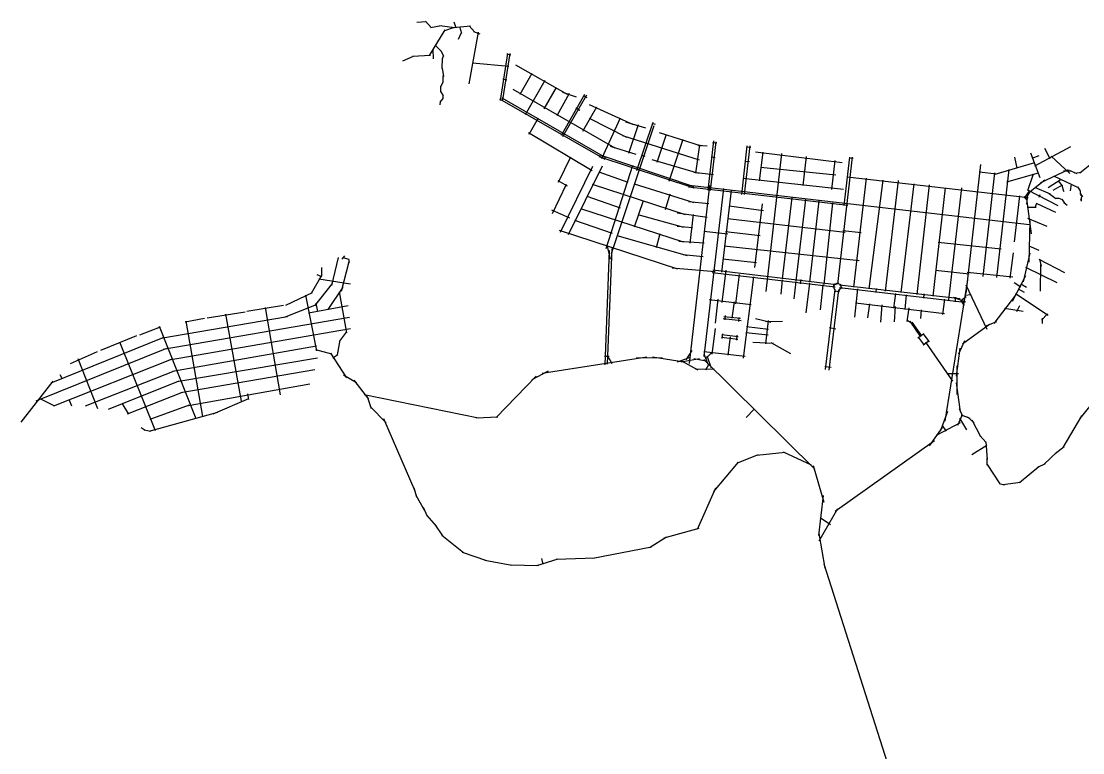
# Model space of a CAD drawing. Header units: inches. Extents: x 723419 to 759401, y 6910722 to 6968430.
# Drawn here: x 743041 to 749036, y 6959170 to 6963301 of the extents above; entities that cross this region are included whole.
import ezdxf

# ---------------------------------------------------------------- set-up
doc = ezdxf.new("R2010")
doc.units = ezdxf.units.IN
doc.header["$MEASUREMENT"] = 0

msp = doc.modelspace()

# ---------------------------------------------------------------- linework, layer by layer
for points in [[(745275.3127, 6963295.7964), (745327.1981, 6963299.6922)], [(745323.8626, 6963301.4615), (745356.0022, 6963265.7984)], [(745346.9978, 6963107.4434), (745434.461, 6963252.269)], [(745352.9467, 6963266.6834), (745412.2829, 6963277.1812)], [(745405.3753, 6963277.0289), (745487.1166, 6963265.2952)], [(745432.6766, 6963249.985), (745487.4245, 6963267.3638)], [(745484.0584, 6963298.0289), (745495.0795, 6963265.5373)], [(745484.7467, 6963266.8184), (745578.8569, 6963275.5174)], [(745516.3544, 6963270.8859), (745527.4743, 6963234.0882)], [(745571.2912, 6963276.3735), (745600.3838, 6963240.671)], [(745510.3948, 6963199.8285), (745527.5581, 6963237.3089)], [(745571.815214, 6962947.1796), (745623.144484, 6963239.80935)], [(745595.8511, 6963243.5145), (745631.6118, 6963230.3029)], [(745365.0041, 6963140.9649), (745368.4288, 6963089.4534)], [(745381.0311, 6963165.1765), (745414.2641, 6963130.2257)], [(745413.1996, 6963131.6862), (745426.5258, 6963104.051)], [(745195.7837, 6963078.1354), (745255.8074, 6963104.8911)], [(745250.9884, 6963103.7438), (745352.5662, 6963109.5096)], [(745418.6557, 6963034.215), (745420.0228, 6963092.19)], [(745419.6736, 6963089.6805), (745426.5208, 6963105.0865)], [(745747.049106, 6962853.67567), (745789.911692, 6963119.97932)], [(745760.339343, 6962858.2815), (745802.057661, 6963118.37629)], [(745783.958555, 6963116.80432), (745806.1836, 6963111.24806)], [(745418.4916, 6963037.0877), (745425.233, 6962989.5)], [(745589.569552, 6963066.53389), (745794.268652, 6963047.42149)], [(745831.980526, 6963055.68544), (746125.2057, 6962888.9214)], [(745410.1457, 6962932.4238), (745424.1667, 6962956.7078)], [(745423.7297, 6962955.2645), (745424.8449, 6962993.0351)], [(745760.860384, 6962975.35778), (745782.688553, 6962970.99215)], [(745858.5178, 6962889.3298), (745927.050233, 6963007.89608)], [(745889.4696, 6962774.2561), (746000.000042, 6962968.57628)], [(745409.9555, 6962902.784), (745424.97, 6962880.9563)], [(745410.3496, 6962901.3035), (745410.3502, 6962933.8742)], [(745816.9552, 6962918.2569), (746393.1465, 6962585.5894)], [(745994.4979, 6962806.7206), (746063.8362, 6962926.8129)], [(746067.193667, 6962769.575), (746138.151019, 6962894.37373)], [(746098.886774, 6962900.77666), (746174.822342, 6962875.11203)], [(745406.6176, 6962829.2845), (745408.2629, 6962847.0345)], [(745407.6871, 6962843.4187), (745424.4525, 6962865.3918)], [(745423.9948, 6962864.2845), (745424.3015, 6962884.4493)], [(745741.81519, 6962863.05199), (746337.507683, 6962522.44313)], [(745754.783775, 6962868.43944), (746341.400594, 6962531.9924)], [(746091.41228, 6962657.02878), (746224.762546, 6962889.20112)], [(746099.5922, 6962649.5229), (746235.9504, 6962885.6922)], [(746214.443776, 6962882.05736), (746235.478193, 6962870.94483)], [(746248.805414, 6962831.80807), (746496.459032, 6962717.92843)], [(746173.962445, 6962812.20722), (746194.996862, 6962799.90407)], [(746212.5656, 6962681.1132), (746291.1387, 6962817.1999)], [(745909.3838, 6962664.3213), (745962.163063, 6962756.38002)], [(746247.8987, 6962753.2083), (746459.47835, 6962647.32853)], [(746320.44, 6962525.9465), (746425.997977, 6962756.30329)], [(746454.699304, 6962733.58948), (746567.41203, 6962699.19358)], [(746471.788115, 6962555.87644), (746527.459867, 6962717.44987)], [(746517.789174, 6962458.3263), (746610.393526, 6962730.84768)], [(746605.101849, 6962726.61434), (746621.770632, 6962720.26432)], [(745906.1416, 6962673.3165), (746265.1667, 6962457.5151)], [(746375.394172, 6961990.4142), (746614.817209, 6962711.77248)], [(746436.85643, 6962656.58896), (746870.3775, 6962518.2711)], [(746633.4944, 6962506.2377), (746685.5422, 6962662.8072)], [(746643.497894, 6962672.52859), (746881.753158, 6962598.53754)], [(746367.614833, 6962596.17918), (746511.257, 6962551.2799)], [(746700.811, 6962397.9446), (746780.227998, 6962635.2853)], [(746850.6614, 6962444.1621), (746874.3917, 6962603.9778)], [(746862.557533, 6962602.30209), (746915.474306, 6962596.79874)], [(746919.957306, 6962347.26436), (746951.839662, 6962625.07741)], [(746934.200738, 6962345.79151), (746965.553925, 6962620.93227)], [(746945.9659, 6962617.4574), (746969.778448, 6962614.81156)], [(747111.127967, 6962323.19605), (747141.687403, 6962597.83409)], [(747125.518067, 6962322.55955), (747158.356186, 6962597.43722)], [(747137.718645, 6962592.67471), (747162.324944, 6962589.4997)], [(748765.488, 6962485.6271), (748968.0641, 6962594.8209)], [(746075.2874, 6962393.2873), (746145.5606, 6962536.168)], [(746303.067684, 6962537.35684), (746839.468187, 6962360.66155)], [(746308.803862, 6962546.96785), (746838.800616, 6962368.69124)], [(746544.24756, 6962545.90356), (746562.768431, 6962539.28896)], [(746936.890674, 6962534.64265), (746959.962386, 6962532.10264)], [(747187.989579, 6962563.64986), (747677.610836, 6962504.15597)], [(747211.3157, 6962399.4803), (747230.852164, 6962561.79777)], [(747248.793, 6961775.3738), (747336.863506, 6962554.10709)], [(747456.316994, 6962373.15522), (747475.373834, 6962538.05102)], [(747653.387896, 6961816.20126), (747735.951577, 6962533.14995)], [(747689.453609, 6962259.99005), (747721.531757, 6962534.22593)], [(748650.32, 6962533.2146), (748663.9601, 6962471.1839)], [(748741.8009, 6962558.0424), (748793.9605, 6962418.245)], [(748750.0398, 6962527.8886), (748789.6005, 6962543.4324)], [(748820.6622, 6962585.1541), (748850.4679, 6962525.869)], [(748856.8625, 6962538.4843), (748963.6678, 6962442.2492)], [(746085.98831, 6962110.6631), (746268.7197, 6962482.9061)], [(746132.6709, 6962097.1779), (746323.078446, 6962484.80414)], [(746345.4072, 6962017.2397), (746495.32254, 6962488.50832)], [(746602.9378, 6962520.715), (746866.162561, 6962443.75915)], [(747129.384253, 6962511.71205), (747153.990552, 6962508.93392)], [(747215.9926, 6962477.2373), (747641.722681, 6962434.6154)], [(747619.154182, 6962350.88789), (747638.601096, 6962514.00384)], [(747716.24008, 6962530.25717), (747738.994292, 6962527.87592)], [(748376.891273, 6961763.13721), (748459.661266, 6962492.0167)], [(748541.5863, 6962438.2877), (748765.8724, 6962503.1402)], [(749019.907453, 6962445.17102), (749075.468167, 6962490.95766)], [(746302.6631, 6962450.5547), (746467.3905, 6962391.8965)], [(746839.485512, 6962449.60898), (746950.6403, 6962434.9901)], [(747116.934, 6962415.4874), (747684.867489, 6962352.54148)], [(747705.718461, 6962423.12717), (748728.577625, 6962306.35749)], [(747743.822722, 6961798.73469), (747815.1591, 6962414.3442)], [(748451.1359, 6962450.951), (748550.1906, 6962439.3754)], [(748473.7842, 6961858.9128), (748539.6109, 6962445.9486)], [(748551.7116, 6961853.6439), (748620.7885, 6962464.4834)], [(748608.038, 6962393.7393), (748785.4333, 6962446.0789)], [(748725.698227, 6962345.01462), (748757.2871, 6962439.8025)], [(748799.614929, 6962391.35467), (748955.772324, 6962464.69731)], [(748870.173494, 6962427.46286), (749010.868, 6962363.1154)], [(748927.356017, 6962455.80729), (748969.901102, 6962456.60105)], [(748959.582332, 6962459.6173), (749003.238669, 6962441.20227)], [(748990.697394, 6962444.05977), (749027.844968, 6962448.82228)], [(746041.9878, 6962216.2031), (746120.2949, 6962380.2717)], [(746071.5988, 6962401.8272), (746124.4951, 6962371.2872)], [(746266.2954, 6962381.5952), (746791.036899, 6962209.34809)], [(746502.1451, 6962382.5171), (746840.206811, 6962277.49894)], [(746799.113037, 6962377.68709), (748735.461215, 6962153.92852)], [(746809.090494, 6962366.81887), (747709.369719, 6962262.09922)], [(746814.750234, 6961368.65811), (746930.524555, 6962373.09136)], [(746898.772572, 6961407.41458), (747008.994691, 6962357.66079)], [(747830.642637, 6961789.79059), (747908.168054, 6962404.06512)], [(747922.34592, 6961777.59233), (747994.81681, 6962402.75357)], [(748010.985559, 6961769.47084), (748083.6668, 6962382.335)], [(748101.612143, 6961757.46149), (748170.393262, 6962377.36165)], [(748191.800358, 6961747.79419), (748260.80985, 6962361.1907)], [(748279.5701, 6961728.6105), (748352.476485, 6962361.26509)], [(748719.485706, 6962324.56047), (748822.369141, 6962405.11303)], [(748764.339949, 6962364.38607), (748851.7669, 6962325.8502)], [(748841.0328, 6962362.9334), (748914.6593, 6962409.3368)], [(748868.9401, 6962348.2496), (748920.8003, 6962378.1903)], [(748897.2312, 6962399.8394), (748919.9336, 6962372.3363)], [(748918.5168, 6962375.4252), (748927.4556, 6962342.1097)], [(748966.759, 6962343.9193), (748973.2879, 6962381.6477)], [(749005.9637, 6962366.8274), (749021.233241, 6962343.54392)], [(746234.7374, 6962313.5908), (746422.7395, 6962247.9599)], [(746680.318783, 6962237.49386), (746706.348221, 6962327.1455)], [(746997.981898, 6961884.44928), (747052.8346, 6962345.7889)], [(747341.372274, 6961846.2643), (747395.2432, 6962306.3775)], [(747417.353552, 6961834.69911), (747471.3556, 6962294.8461)], [(748650.7227, 6962055.1639), (748680.8172, 6962315.1177)], [(748702.909527, 6962310.92514), (748720.098753, 6962291.64868)], [(748710.270944, 6962307.22652), (748732.979483, 6962339.00675)], [(748718.572892, 6962298.2185), (748743.84065, 6962101.50304)], [(748720.234478, 6962267.79136), (748726.584491, 6962322.08397)], [(748721.980732, 6962309.22519), (748741.075749, 6962343.61051)], [(748723.242797, 6962348.79635), (748895.3982, 6962260.2813)], [(748789.7165, 6962308.6035), (748796.0534, 6962322.5588)], [(748846.705, 6962328.7351), (748884.3567, 6962301.0044)], [(748882.8518, 6962301.4608), (748903.0993, 6962302.2816)], [(748901.1307, 6962302.3978), (748920.1458, 6962294.4817)], [(748918.8641, 6962295.623), (748932.7143, 6962274.1616)], [(748925.8947, 6962345.9374), (748931.8809, 6962339.0785)], [(749019.1212, 6962348.974), (749024.4713, 6962314.645)], [(749019.963238, 6962329.67972), (749034.250767, 6962309.04218)], [(749025.67825, 6962291.26214), (749033.192431, 6962316.02719)], [(749026.630752, 6962301.2105), (749027.3955, 6962284.9013)], [(746035.8239, 6962235.9109), (746137.5308, 6962190.9521)], [(746200.3068, 6962244.34), (746778.7311, 6962055.3309)], [(746505.0278, 6962140.4313), (746555.3726, 6962289.3904)], [(746809.303416, 6962282.79062), (746923.9972, 6962271.19)], [(747038.7735, 6962259.1559), (747232.255, 6962232.8508)], [(747184.541233, 6961910.72353), (747227.086318, 6962270.21362)], [(747494.962432, 6961828.25817), (747548.3043, 6962286.2247)], [(747574.8779, 6961813.7181), (747625.107319, 6962275.79899)], [(748721.5566, 6962250.3786), (748773.105, 6962251.7004)], [(748768.1218, 6962250.2334), (748776.826, 6962273.1332)], [(748773.1994, 6962272.9882), (748881.996, 6962223.7097)], [(748930.1237, 6962277.1422), (748948.2635, 6962261.675)], [(746165.7728, 6962177.0192), (746377.5876, 6962104.0887)], [(746522.6293, 6962210.3991), (746780.407004, 6962138.01398)], [(746745.065453, 6962219.26998), (746914.8124, 6962194.9324)], [(746818.609845, 6962047.95744), (746836.9949, 6962210.4052)], [(747029.57881, 6962187.21537), (747693.684305, 6962110.48605)], [(748724.3222, 6962190.0704), (748833.5508, 6962144.0395)], [(748734.051047, 6961941.42981), (748738.548973, 6962174.26361)], [(746079.7912, 6962121.9869), (746747.10341, 6961902.80409)], [(746746.275924, 6962144.69261), (746832.212763, 6962135.59093)], [(746895.5481, 6962115.6624), (747030.980632, 6962100.86266)], [(747018.28423, 6962113.19897), (747214.340873, 6962092.16456)], [(747681.381156, 6962119.17322), (747784.899592, 6962107.92841)], [(746405.5153, 6962090.6968), (746802.107088, 6961978.54122)], [(746627.979686, 6962022.73996), (746650.20473, 6962102.64428)], [(746755.3747, 6962059.3152), (746898.9313, 6962049.6386)], [(748220.21287, 6962054.13041), (748575.299784, 6962015.14767)], [(746339.5166, 6961361.07503), (746363.276231, 6962006.71257)], [(746348.822456, 6962039.32429), (746367.8277, 6961957.9088)], [(746352.507668, 6961363.87962), (746379.36293, 6962018.72468)], [(747010.1698, 6962033.5719), (747773.810064, 6961949.5565)], [(748626.7852, 6961850.9699), (748644.0693, 6961992.6475)], [(748732.34796, 6962032.37592), (748788.3626, 6962008.4673)], [(744794.6858, 6961809.3627), (744833.015, 6961966.569)], [(744849.8304, 6961776.8908), (744893.2999, 6961945.1246)], [(744853.1115, 6961958.4363), (744867.7892, 6961975.6635)], [(744858.1704, 6961967.0499), (744892.2273, 6961957.0836)], [(744889.6012, 6961958.7059), (744893.3058, 6961939.6991)], [(746779.1853, 6961983.1969), (746891.7313, 6961972.5595)], [(747003.5123, 6961959.2325), (747194.2337, 6961937.8644)], [(748700.713481, 6961829.77542), (748739.078141, 6961991.43616)], [(748787.9754, 6961956.7898), (748932.9334, 6961883.0255)], [(748791.860055, 6961958.33465), (748800.880555, 6961918.52665)], [(744738.1007, 6961861.7228), (744738.1016, 6961910.7173)], [(746717.470018, 6961909.1541), (746960.438261, 6961887.30301)], [(746943.951379, 6961882.36411), (747637.613096, 6961801.53374)], [(746946.916923, 6961897.1808), (747645.510924, 6961814.37267)], [(747000.5981, 6961713.7414), (747023.117075, 6961894.79955)], [(748203.626549, 6961895.84598), (748394.12693, 6961874.01781)], [(748382.551386, 6961884.83267), (748641.924445, 6961857.98281)], [(748713.7138, 6961913.0822), (748889.1854, 6961825.4273)], [(748797.633619, 6961776.40144), (748799.430019, 6961927.89214)], [(744679.9032, 6961765.2887), (744738.8547, 6961867.3912)], [(744699.641, 6961694.7599), (744799.6221, 6961819.9848)], [(744710.3169, 6961871.2801), (744737.3202, 6961859.6083)], [(744722.5128, 6961847.337), (744900.9672, 6961817.9082)], [(747077.5927, 6961706.0934), (747096.9568, 6961870.7439)], [(747121.110951, 6961399.02984), (747179.218639, 6961858.61944)], [(747332.217173, 6961760.25865), (747340.551564, 6961841.61819)], [(747405.639194, 6961732.87422), (747417.545468, 6961830.90255)], [(747442.813227, 6961818.73169), (747445.789796, 6961842.54424)], [(747474.89402, 6961654.02823), (747494.73781, 6961822.36972)], [(747555.658244, 6961671.75535), (747570.342649, 6961812.64626)], [(747626.328594, 6961799.55597), (747637.7057, 6961817.81226)], [(747628.445265, 6961812.256), (747657.58587, 6961824.91611)], [(747651.736803, 6961825.65695), (747672.268511, 6961807.77108)], [(747666.553499, 6961817.50777), (747672.903512, 6961791.26105)], [(748259.966596, 6961041.83255), (748387.760601, 6961840.74352)], [(748638.800857, 6961720.76687), (748714.471842, 6961864.70049)], [(748648.3801, 6961825.6646), (748686.8646, 6961802.2663)], [(748686.425086, 6961817.59775), (748718.3365, 6961799.0985)], [(744535.7276, 6961698.2453), (744686.5797, 6961770.2926)], [(744646.9689, 6961754.5633), (744708.5411, 6961440.5556)], [(744774.5894, 6961672.8893), (744858.4764, 6961798.6053)], [(744837.5047, 6961772.6421), (744878.0251, 6961541.8797)], [(747583.968718, 6961334.8078), (747638.20841, 6961786.05558)], [(747604.473967, 6961330.17759), (747659.375119, 6961783.93891)], [(747626.646095, 6961805.19161), (747639.02862, 6961773.6003)], [(747634.398402, 6961778.38926), (747662.841167, 6961775.47884)], [(747655.546811, 6961772.52851), (747673.538513, 6961799.19856)], [(747661.696401, 6961797.65869), (748368.942295, 6961714.71164)], [(747662.626193, 6961811.96936), (748343.666819, 6961734.67119)], [(747748.0284, 6961629.6294), (747765.665067, 6961789.49723)], [(747868.66382, 6961769.78478), (747870.727574, 6961791.69232)], [(747969.3182, 6961680.4669), (747981.229051, 6961764.42142)], [(748033.0715, 6961673.9522), (748040.829189, 6961756.61422)], [(748137.944046, 6961737.532), (748141.119053, 6961762.29705)], [(748370.736835, 6961753.57196), (748405.979405, 6961758.96947)], [(748376.742888, 6961811.84655), (748495.2584, 6961562.8716)], [(748536.254325, 6961594.29666), (748658.909231, 6961754.10443)], [(748655.5657, 6961763.0361), (748841.4161, 6961641.012)], [(748671.779345, 6961790.49912), (748705.992, 6961770.6132)], [(744315.756, 6961663.3656), (744522.392, 6961697.0565)], [(744528.1991, 6961629.4987), (744708.6075, 6961702.3996)], [(744662.9797, 6961654.1814), (744888.1162, 6961695.4586)], [(744704.515698, 6961708.65396), (744714.7739, 6961661.1566)], [(746927.206, 6961730.3868), (747163.5927, 6961702.0443)], [(746962.416466, 6961595.55674), (746977.76233, 6961732.08202)], [(747056.740613, 6961623.44829), (747068.646887, 6961717.37556)], [(747751.9774, 6961711.5927), (748254.7593, 6961651.5124)], [(747823.0582, 6961626.1447), (747834.3878, 6961706.0279)], [(747894.9677, 6961601.6171), (747904.1689, 6961700.0087)], [(748246.0654, 6961645.7217), (748257.473838, 6961731.83161)], [(748304.971429, 6961743.27017), (748374.755423, 6961716.15032)], [(748315.797319, 6961715.96842), (748320.242327, 6961742.4268)], [(748347.310139, 6961724.16787), (748377.075823, 6961745.99604)], [(748347.987253, 6961721.53791), (748366.40229, 6961696.45536)], [(748664.6812, 6961661.7631), (748681.301, 6961695.8697)], [(743828.9048, 6961510.56), (744544.5221, 6961634.4328)], [(744092.1254, 6961626.3922), (744305.5772, 6961660.4416)], [(744194.8384, 6961646.607), (744283.2954, 6961154.8041)], [(744418.3141, 6961684.833), (744502.7389, 6961191.7879)], [(747008.784788, 6961634.36238), (747103.704249, 6961623.77902)], [(747016.722304, 6961615.18005), (747019.368142, 6961638.66186)], [(747972.3522, 6961604.2948), (747978.4681, 6961689.9768)], [(748044.5646, 6961606.4028), (748055.7294, 6961681.8549)], [(748120.74, 6961621.821), (748124.681, 6961672.013)], [(748593.755559, 6961680.03582), (748699.800771, 6961663.36704)], [(748802.668161, 6961613.74905), (748837.472061, 6961648.55195)], [(743711.0185, 6961530.4532), (743828.3398, 6961575.9759)], [(743820.6537, 6961579.6699), (744026.8374, 6961056.9359)], [(743842.2428, 6961449.9219), (744895.3498, 6961630.7767)], [(743967.1462, 6961603.3715), (744076.5629, 6961623.8012)], [(743971.6742, 6961608.2066), (744064.0817, 6961068.1211)], [(747005.5534, 6961622.6277), (747106.6495, 6961611.2842)], [(747093.451624, 6961605.25815), (747095.766733, 6961629.0707)], [(747137.46074, 6961577.21226), (747261.484425, 6961561.66796)], [(747187.446143, 6961622.83313), (747273.73576, 6961602.4249)], [(747244.913758, 6961605.21185), (747341.275201, 6961607.9106)], [(747246.178361, 6961479.82604), (747261.701715, 6961611.26284)], [(748043.664878, 6961612.46938), (748078.951546, 6961593.2606)], [(748058.843173, 6961607.23062), (748119.37996, 6961519.81212)], [(748070.061528, 6961602.36228), (748126.153307, 6961525.31546)], [(748356.668029, 6961480.19487), (748509.13448, 6961589.99717)], [(748491.447048, 6961580.48538), (748550.078832, 6961604.8271)], [(748808.951537, 6961594.81336), (748809.242009, 6961623.75758)], [(743210.9197, 6961259.6568), (743842.3862, 6961514.3349)], [(743491.3169, 6961444.0572), (743694.9425, 6961526.6274)], [(743876.1014, 6961388.6377), (744899.8423, 6961565.2537)], [(744838.6423, 6961491.9555), (744878.1262, 6961545.4992)], [(746943.737642, 6961421.09436), (746961.145682, 6961565.96569)], [(746995.754033, 6961517.23992), (747088.887552, 6961506.65657)], [(746997.341536, 6961532.05662), (747089.41672, 6961520.41493)], [(746999.999978, 6961509.83157), (747003.691549, 6961536.81913)], [(747033.324941, 6961415.63972), (747046.554134, 6961519.35659)], [(747082.008372, 6961500.30655), (747084.65421, 6961528.35244)], [(747133.491982, 6961543.47782), (747258.838587, 6961530.24863)], [(747605.135427, 6961571.61036), (747640.854248, 6961564.99576)], [(748094.826578, 6961549.86884), (748105.409933, 6961557.91219)], [(748103.928263, 6961513.03877), (748138.853333, 6961538.01549)], [(748106.044934, 6961517.90711), (748140.335002, 6961471.34035)], [(748133.561655, 6961538.01549), (748168.275058, 6961490.17872)], [(743125.554, 6961156.9871), (743863.2574, 6961455.0693)], [(743596.316, 6961491.1473), (743797.6003, 6960990.8284)], [(743894.5521, 6961324.1824), (744709.3048, 6961467.8272)], [(744827.6468, 6961417.1788), (744843.0701, 6961499.8059)], [(747172.682364, 6961489.50933), (747288.675929, 6961483.37098)], [(747274.917568, 6961487.18099), (747386.254458, 6961424.7392)], [(748134.196657, 6961473.03369), (748167.216723, 6961496.7404)], [(748148.378352, 6961488.06205), (748301.413658, 6961267.92828)], [(748323.118795, 6961296.32232), (748344.100295, 6961455.0594)], [(748336.824239, 6961423.64007), (748369.566492, 6961497.39282)], [(743319.3322, 6961367.737), (743472.0356, 6961436.8345)], [(743361.3986, 6961395.7359), (743471.3544, 6961114.2013)], [(743919.6668, 6961267.2192), (744714.0435, 6961399.4403)], [(744703.9009, 6961446.9739), (744794.3447, 6961422.1646)], [(744787.6652, 6961426.912), (744878.3157, 6961288.1485)], [(744800.9056, 6961401.0751), (744828.5524, 6961419.464)], [(745983.652628, 6961312.98603), (746574.665859, 6961406.18468)], [(746335.575624, 6961409.09612), (746360.764007, 6961409.30778)], [(746350.683362, 6961415.03602), (746376.559664, 6961368.36343)], [(746514.047361, 6961400.9304), (746661.222134, 6961402.58405)], [(746605.711827, 6961406.40333), (746784.901861, 6961378.57306)], [(746747.436786, 6961378.14973), (746815.170255, 6961402.06811)], [(746767.756827, 6961377.72639), (746871.473701, 6961395.92976)], [(746795.90855, 6961388.73308), (746829.563617, 6961441.64985)], [(746839.935304, 6961397.41143), (746909.150443, 6961382.8064)], [(746895.719774, 6961436.42208), (747129.808374, 6961409.95398)], [(746896.450417, 6961423.44648), (746919.098796, 6961364.8147)], [(746909.282735, 6961398.54914), (746942.779052, 6961432.52171)], [(746913.886494, 6961411.40792), (746938.175292, 6961343.62153)], [(743225.8994, 6961129.8741), (743889.6746, 6961392.5181)], [(743942.2291, 6961204.2787), (744699.3616, 6961334.0897)], [(746770.508499, 6961383.86474), (746863.007017, 6961333.48797)], [(746849.67199, 6961337.08631), (746954.658867, 6961337.72131)], [(746895.537603, 6961391.59059), (747523.5049, 6960770.8357)], [(746907.457106, 6961333.2763), (746926.930478, 6961365.66137)], [(747578.677041, 6961352.00575), (747615.057322, 6961348.037)], [(748326.822969, 6961192.60544), (748326.822969, 6961355.32452)], [(743259.4977, 6961305.8505), (743273.2198, 6961282.0825)], [(743404.5721, 6961129.4384), (743906.1431, 6961326.7335)], [(744861.9123, 6961303.8081), (744934.9034, 6961261.6663)], [(744919.1594, 6961275.1141), (745002.2936, 6961167.5941)], [(745723.4688, 6961062.4759), (745948.3655, 6961296.4)], [(745926.89939, 6961278.74888), (746019.834471, 6961326.04324)], [(748268.181925, 6961311.5317), (748334.442984, 6961311.96804)], [(743041.1556, 6961036.5312), (743221.0256, 6961268.7885)], [(743533.0881, 6961110.0506), (743933.7545, 6961270.9886)], [(743973.9142, 6961129.8606), (744670.7075, 6961252.7095)], [(748320.472956, 6961259.54516), (748343.333002, 6961094.90344)], [(749020.6629, 6961056.9594), (749181.6318, 6961255.5197)], [(743149.2805, 6961169.4073), (743229.2648, 6961129.4467)], [(743309.6995, 6961166.5519), (743324.201, 6961129.316)], [(743641.108, 6961084.0074), (743952.5035, 6961207.3185)], [(744124.6003, 6961084.3575), (744327.471, 6961169.9232)], [(744319.9465, 6961196.8305), (744324.6986, 6961165.9662)], [(744977.1515, 6961192.497), (745624.2519, 6961061.0621)], [(744995.2824, 6961181.31), (745018.1972, 6961114.2016)], [(743608.4165, 6961144.1474), (743647.336, 6961082.1928)], [(743764.3488, 6960985.962), (744150.7765, 6961093.178)], [(743768.4534, 6961054.0385), (743991.3997, 6961134.0475)], [(745011.8755, 6961124.86), (745102.7082, 6961034.0261)], [(747136.0301, 6961062.7393), (747180.4689, 6961111.0507)], [(748233.568925, 6960985.60414), (748273.482862, 6961099.00449)], [(748337.406324, 6961115.01181), (748357.726364, 6961070.13839)], [(745087.6004, 6961057.6725), (745263.506, 6960650.0401)], [(745610.2564, 6961062.1707), (745732.7492, 6961066.659)], [(748209.665235, 6960962.87609), (748345.026339, 6961035.21332)], [(748331.479645, 6961020.39663), (748357.726364, 6961080.29841)], [(748339.311327, 6961058.70837), (748380.5126, 6960993.1264)], [(748350.106349, 6961077.75841), (748399.213114, 6961058.92004)], [(748385.878087, 6961066.96339), (748422.919828, 6961033.09665)], [(748408.9498, 6961050.87669), (748458.8264, 6960956.2461)], [(748924.7182, 6960893.1276), (749031.3906, 6961072.6055)], [(743719.4237, 6961006.7393), (743740.2871, 6960992.4265)], [(743735.512, 6960994.4817), (743772.6108, 6960985.7471)], [(748170.295156, 6960902.94785), (748243.777688, 6961006.72887)], [(748240.56863, 6961019.17954), (748264.063677, 6960986.58281)], [(747638.2173, 6960534.62), (748199.44192, 6960932.90855)], [(748455.1686, 6960961.6359), (748490.4662, 6960921.3675)], [(748488.3275, 6960925.3357), (748497.018, 6960826.8497)], [(747085.8253, 6960807.4686), (747205.7825, 6960854.1358)], [(747194.6401, 6960851.4169), (747355.3107, 6960868.1312)], [(747344.4637, 6960869.1179), (747503.1375, 6960795.2337)], [(748409.9476, 6960853.6573), (748493.7583, 6960907.6389)], [(748816.1039, 6960797.818), (748891.1947, 6960868.5185)], [(748880.9025, 6960859.7676), (748930.6208, 6960899.3937)], [(746953.4621, 6960645.6778), (747091.6485, 6960811.2661)], [(748496.0796, 6960797.6633), (748567.6015, 6960688.6105)], [(748496.8515, 6960793.6318), (748496.8522, 6960834.42)], [(748783.2882, 6960783.3246), (748825.9987, 6960804.0704)], [(747513.0018, 6960791.3892), (747573.2212, 6960585.7597)], [(748679.2442, 6960697.0945), (748788.6502, 6960786.5005)], [(748564.7366, 6960690.8297), (748595.1192, 6960683.5723)], [(748584.9385, 6960684.7878), (748684.1601, 6960698.6082)], [(745258.5238, 6960665.7715), (745272.7429, 6960615.0666)], [(745269.6001, 6960624.5383), (745319.393009, 6960538.94535)], [(746859.7484, 6960432.7199), (746963.0791, 6960665.5488)], [(747546.3896, 6960397.2184), (747572.2537, 6960623.6592)], [(745310.2003, 6960556.5116), (745333.4831, 6960506.247)], [(745331.2516, 6960509.4447), (745384.3255, 6960449.1026)], [(747548.3389, 6960366.7268), (747653.357, 6960548.6159)], [(747552.6499, 6960499.4413), (747611.9327, 6960459.0559)], [(745377.0632, 6960458.2744), (745419.7882, 6960395.3685)], [(746672.943, 6960383.6609), (746869.6674, 6960438.0257)], [(745416.6201, 6960399.1932), (745538.9235, 6960300.0348)], [(746590.1904, 6960330.0119), (746685.5185, 6960389.4138)], [(747545.4517, 6960407.7084), (747578.9124, 6960212.5834)], [(746269.3025, 6960269.0417), (746600.1302, 6960333.4253)], [(745530.940154, 6960303.67947), (745668.3602, 6960255.7415)], [(745660.2835, 6960257.9124), (745812.7336, 6960230.2573)], [(745953.0857, 6960226.6429), (746074.1211, 6960265.934)], [(745979.7467, 6960266.7845), (745986.0945, 6960235.57)], [(746061.7408, 6960264.0676), (746281.082524, 6960270.20619)], [(745804.7865, 6960231.2106), (745962.253, 6960227.7177)], [(747573.6549, 6960237.4885), (748027.0777, 6958813.9556)]]:
    msp.add_lwpolyline(points)

doc.saveas('drawing.dxf')
